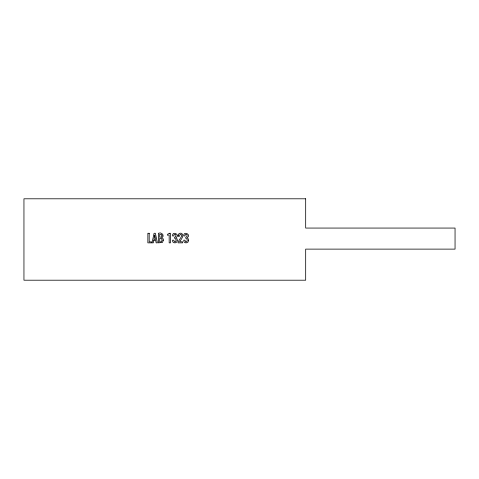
<?xml version="1.0" encoding="UTF-8"?>
<svg xmlns="http://www.w3.org/2000/svg" width="479" height="479" viewBox="0 0 479 479"><rect width="100%" height="100%" fill="white"/><g stroke="black" fill="none" stroke-linecap="round" stroke-linejoin="round"><path stroke-width="0.72" d="M178.224 235.351L178.188 236.315L179.457 236.315L180.098 234.345L181.032 234.327L181.493 235.051L181.361 236.71L178.086 241.961L178.086 242.859L182.607 242.859L182.607 241.799L179.577 241.799C180.781 239.644 184.529 236.117 181.924 233.56C180.481 232.626 178.194 233.465 178.224 235.351M162.118 240.129L161.531 241.727L159.717 241.901L159.717 238.297L161.525 238.554L162.118 240.129M177.254 240.153C177.948 243.781 171.799 243.823 172.548 240.189L173.799 240.189L174.374 241.817C176.296 242.5 176.458 239.332 175.308 238.542C173.853 238.524 174.482 236.65 175.691 236.758L175.931 235.033L175.422 234.315L174.051 234.614L173.799 235.961L172.548 235.961C172.117 230.393 180.828 234.83 175.883 237.752L176.889 238.566L177.254 240.153M188.439 240.153C189.133 243.781 182.984 243.823 183.726 240.189L184.984 240.189L185.559 241.817C187.481 242.5 187.636 239.332 186.487 238.542C185.038 238.524 185.666 236.65 186.876 236.758L187.115 235.033L186.606 234.315L185.229 234.614L184.984 235.961L183.726 235.961C183.301 230.393 192.013 234.83 187.067 237.752L188.073 238.566L188.439 240.153M163.399 240.129L162.441 242.458L158.381 242.859L158.381 233.279C161.453 231.531 165.321 235.991 161.764 237.704L163.01 238.506L163.399 240.129M161.98 235.68L161.657 236.919L159.717 237.279L159.717 234.273L161.537 234.494L161.98 235.68M154.723 235.171L153.933 239.488L155.531 239.488L154.723 235.171M153.753 240.446L153.292 242.859L152.041 242.859L154.07 233.279L155.364 233.279L157.411 242.859L156.142 242.859L155.705 240.446L153.753 240.446M169.482 233.279L167.506 234.315L167.506 235.279L169.171 234.932L169.171 242.859L170.44 242.859L170.44 233.279L169.482 233.279M305.68 198.797L23.95 198.797L23.95 280.203L305.68 280.203L305.68 249.122L455.05 249.122L455.05 228.064L305.68 228.064L305.68 198.797M149.197 233.279L147.861 233.279L147.861 242.859L151.645 242.859L151.645 241.901L149.197 241.901L149.197 233.279"/></g></svg>
